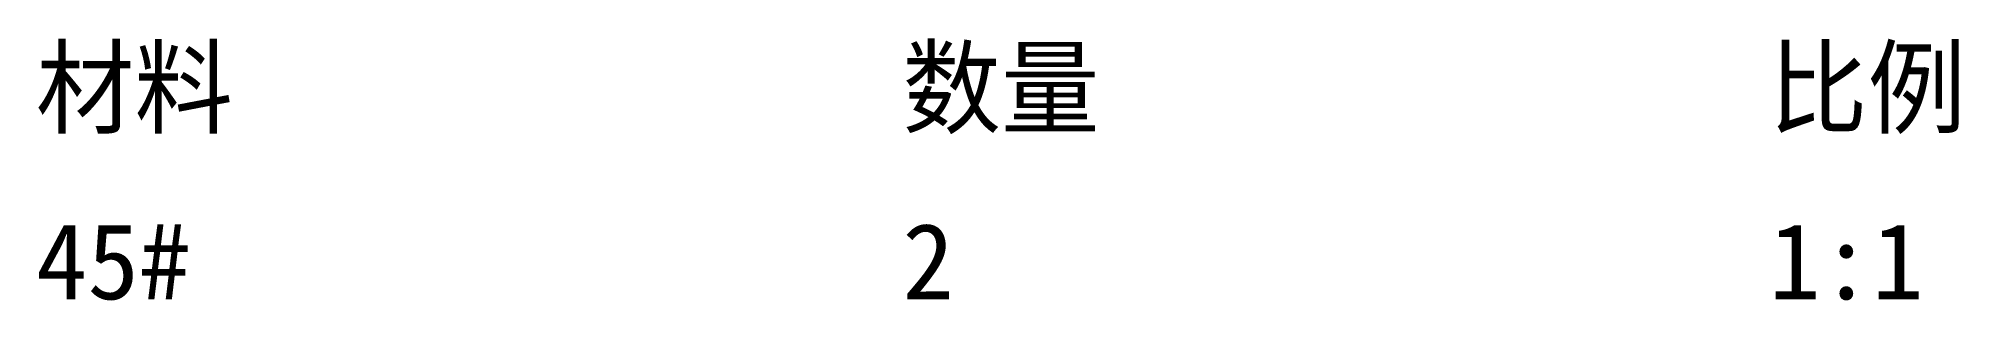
# Model space of a CAD drawing. Header units: millimetres. Extents: x 10.1 to 98.8, y 91.9 to 104.
import ezdxf

# ---------------------------------------------------------------- set-up
doc = ezdxf.new("R2010")
doc.units = ezdxf.units.MM

msp = doc.modelspace()

# ---------------------------------------------------------------- texts
at = {"layer": 'TEXT'}
for s, p in [('材料', (10, 100)), ('数量', (50, 100)), ('比例', (90, 100)), ('45#', (10, 92)), ('2', (50, 92)), ('1:1', (90, 92))]:
    msp.add_text(s, height=3.5, dxfattribs=at).set_placement(p)

doc.saveas('drawing.dxf')
